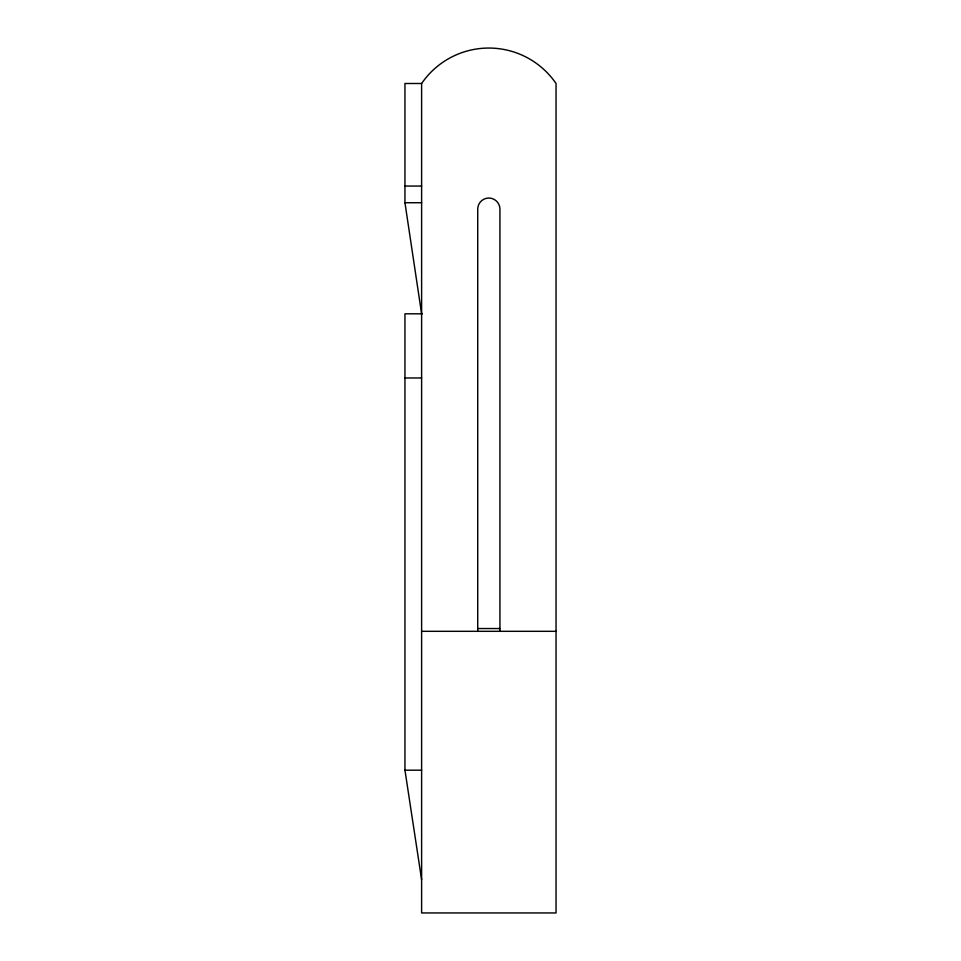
<?xml version="1.0" encoding="UTF-8"?>
<svg xmlns="http://www.w3.org/2000/svg" width="961" height="961" viewBox="0 0 961 961"><rect width="100%" height="100%" fill="white"/><g stroke="black" fill="none" stroke-linecap="round" stroke-linejoin="round"><path stroke-width="1.44" d="M421.615 83.499L421.615 912.95L556.047 912.95L556.047 83.499A81.457 81.457 0 0 0 421.615 83.499L404.953 83.499L404.953 202.723L421.615 313.815M404.953 186.05L421.615 186.05M404.953 202.723L421.615 202.723M422.347 313.815L404.953 313.815L404.953 770.193L421.615 879.627M404.953 377.973L421.615 377.973M477.569 628.542L500.092 628.542M421.615 631.317L556.047 631.317M404.953 770.193L421.615 770.193M499.936 631.317L499.936 209.138A11.112 11.112 0 0 0 488.837 198.038A11.112 11.112 0 0 0 477.725 209.138L477.725 631.317"/></g></svg>
